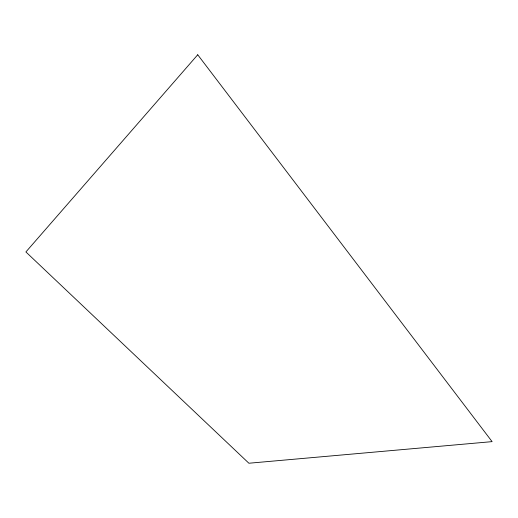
<?xml version="1.0" encoding="UTF-8"?>
<svg xmlns="http://www.w3.org/2000/svg" width="518" height="518" viewBox="0 0 518 518"><rect width="100%" height="100%" fill="white"/><g stroke="black" fill="none" stroke-linecap="round" stroke-linejoin="round"><path stroke-width="0.78" d="M197.727 54.766L25.9 251.949L248.893 463.234L492.1 441.634L197.727 54.766"/></g></svg>
